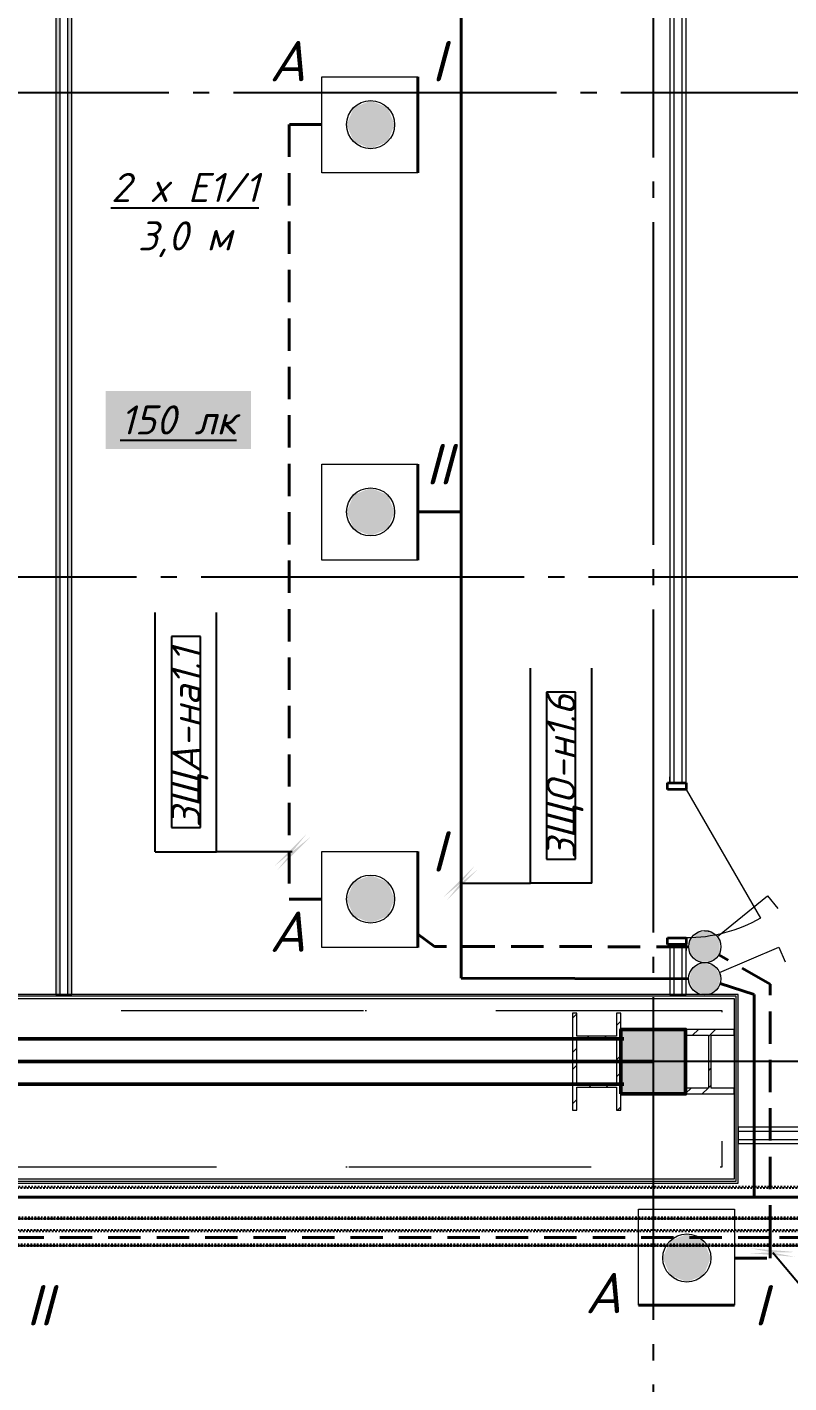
# Model space of a CAD drawing. Header units: millimetres. Extents: x 0 to 1286, y 0 to 420.
# Drawn here: x 299.4 to 346.6, y 259.7 to 343.7 of the extents above; entities that cross this region are included whole.
import ezdxf

# ---------------------------------------------------------------- set-up
doc = ezdxf.new("R2010")
doc.units = ezdxf.units.MM
for name, pattern in [('JIS_02_2.0', [3, 2, -1]), ('ГОСТ 2.303 5', [24, 20, -1.5, 1, -1.5]), ('СПКБ-0000-000-АР#003$0$Achse', [2300, 0, -800, 1500, 0]), ('СПКБ-0000-000-АР#003$0$Разомкнутая', [1058.333302, 634.99999, -423.333311]), ('СПКБ-0000-000-АР#003$0$Штрихпунктирная', [900, 500, -200, 0, -200])]:
    doc.linetypes.add(name, pattern=pattern)
for name, color, linetype in [('Viewport1ForCustomObjects_0', 7, 'Continuous'), ('Viewport2ForCustomObjects_0', 7, 'Continuous'), ('СПКБ-0000-000-АР#003$0$Двери ArchiCAD', 7, 'Continuous'), ('СПКБ-0000-000-АР#003$0$Колонны новые', 7, 'Continuous'), ('СПКБ-0000-000-АР#003$0$Колонны существующие', 7, 'Continuous'), ('СПКБ-0000-000-АР#003$0$Стены', 7, 'Continuous'), ('Строительные оси', 7, 'Continuous'), ('ЭМ_ЛОТКИ', 3, 'JIS_02_2.0'), ('ЭО_АВАРИЙНОЕ ОСВЕЩЕНИЕ', 7, 'Continuous'), ('ЭО_РАБОЧЕЕ ОСВЕЩЕНИЕ', 7, 'Continuous')]:
    doc.layers.add(name, color=color, linetype=linetype)
for name, color, linetype, lineweight, true_color in [('СПКБ-0000-000-АР#003$0$Двери ArchiCAD_Ном._пера__161', 7, 'Continuous', 13, 0xe11606), ('СПКБ-0000-000-АР#003$0$Двери ArchiCAD_Ном._пера__23', 7, 'Continuous', 35, 0xff6600), ('СПКБ-0000-000-АР#003$0$Двери ArchiCAD_Ном._пера__3', 7, 'Continuous', 18, 0xff6600), ('СПКБ-0000-000-АР#003$0$Колонны новые_Ном._пера__108', 7, 'Continuous', 13, 0xfd8379), ('СПКБ-0000-000-АР#003$0$Колонны существующие_Ном._пера__102', 7, 'Continuous', 13, 0xcccccc), ('СПКБ-0000-000-АР#003$0$Линии_Ном._пера__4', 7, 'Continuous', 20, 0x029e21), ('СПКБ-0000-000-АР#003$0$Стены_Ном._пера__161', 7, 'Continuous', 13, 0xe11606), ('СПКБ-0000-000-АР#003$0$Стены_Ном._пера__68', 7, 'Continuous', 20, 0xfd4435)]:
    doc.layers.add(name, color=color, linetype=linetype, lineweight=lineweight, true_color=true_color)
for name, color, linetype, lineweight in [('СПКБ-0000-000-АР#003$0$Колонны новые_Ном._пера__20', 1, 'Continuous', 20), ('СПКБ-0000-000-АР#003$0$Колонны существующие_Ном._пера__141', 7, 'Continuous', 50), ('СПКБ-0000-000-АР#003$0$Линии_Ном._пера__141', 7, 'Continuous', 50), ('СПКБ-0000-000-АР#003$0$Стены_Ном._пера__1', 7, 'Continuous', 13), ('СПКБ-0000-000-АР#003$0$Стены_Ном._пера__20', 1, 'Continuous', 20)]:
    doc.layers.add(name, color=color, linetype=linetype, lineweight=lineweight)
doc.styles.add('1.8', font='isocpeui.ttf', dxfattribs={"height": 1.8})
doc.styles.add('2.5', font='isocpeui.ttf')
doc.styles.add('CustomTextStyle76', font='isocpeui.ttf', dxfattribs={"width": 0.987755, "height": 1.8})
doc.styles.add('CustomTextStyle90', font='isocpeui.ttf', dxfattribs={"width": 0.987755, "height": 1.8})
pattern_1 = [(0, (0, 0), (0, 75), [0, -75])]
pattern_2 = [(0, (0, 0), (0, 173.205), [0, -100]), (0, (50, 86.6), (0, 173.205), [0, -100])]
pattern_3 = [(45, (0, 0), (-159.099, 159.099), []), (45, (-53.03, 53.03), (-159.099, 159.099), [])]

# ---------------------------------------------------------------- blocks, each defined once
blk = doc.blocks.new('*U558')
at = {"color": 0, "linetype": 'ByBlock', "lineweight": -2}
for p, q in [((-100, -31), (-100, -30633.8)), ((-100, -30633.8), (-100, -31)), ((-90, -30633.8), (-90, -31)), ((90, -31), (90, -30633.8)), ((100, -30633.8), (100, -31)), ((100, -30633.8), (100, -31))]:
    blk.add_line(p, q, dxfattribs=at)
blk = doc.blocks.new('*U559')
at = {"color": 0, "linetype": 'ByBlock', "lineweight": -2}
for p, q in [((-50, -31), (-50, -29893.5)), ((-50, -29893.5), (-50, -31)), ((-40, -29893.5), (-40, -31)), ((40, -31), (40, -29893.5)), ((50, -29893.5), (50, -31)), ((50, -29893.5), (50, -31))]:
    blk.add_line(p, q, dxfattribs=at)
blk = doc.blocks.new('*E601')
at = {"layer": 'Строительные оси', "color": 3, "linetype": 'ГОСТ 2.303 5', "lineweight": 25}
for p, q in [((0.431, 258.857), (0.431, -45.143)), ((186.431, 218.857), (-283.756, 218.857)), ((280.431, 188.857), (-283.569, 188.857)), ((280.431, 158.857), (-283.569, 158.857))]:
    blk.add_line(p, q, dxfattribs=at)
at = {"layer": 'ЭО_АВАРИЙНОЕ ОСВЕЩЕНИЕ', "color": 7, "lineweight": 0}
for p, q in [((-20.097, 213.895), (-20.097, 219.845)), ((-20.097, 219.845), (-14.147, 219.845)), ((-14.147, 213.895), (-20.097, 213.895)), ((-20.097, 165.93), (-20.097, 171.88)), ((-20.097, 171.88), (-14.147, 171.88)), ((4.402, 166.602), (7.511, 169.119)), ((7.511, 169.119), (8.14, 168.342)), ((-14.147, 165.93), (-20.097, 165.93)), ((-0.482, 149.721), (5.468, 149.721)), ((-0.482, 143.771), (-0.482, 149.721)), ((5.468, 149.721), (5.468, 143.771))]:
    blk.add_line(p, q, dxfattribs=at)
at = {"layer": 'ЭО_АВАРИЙНОЕ ОСВЕЩЕНИЕ', "color": 1, "lineweight": 40}
for p, q in [((-14.147, 219.845), (-14.147, 213.895)), ((-14.147, 171.88), (-14.147, 165.93)), ((5.468, 143.771), (-0.482, 143.771))]:
    blk.add_line(p, q, dxfattribs=at)
at = {"layer": 'ЭО_АВАРИЙНОЕ ОСВЕЩЕНИЕ', "color": 1, "linetype": 'JIS_02_2.0', "lineweight": 40}
for p, q in [((-20.097, 216.887), (-22.116, 216.887)), ((-22.116, 216.887), (-22.116, 168.922)), ((-22.116, 168.922), (-20.097, 168.922)), ((-13.126, 165.985), (-14.147, 166.744)), ((2.625, 165.974), (-13.126, 165.985)), ((7.682, 163.651), (4.492, 165.476)), ((7.682, 147.967), (7.682, 163.651)), ((7.682, 147.967), (-67.319, 147.967)), ((7.682, 146.696), (7.682, 147.967)), ((40.25, 147.967), (7.682, 147.967)), ((5.468, 146.696), (7.682, 146.696))]:
    blk.add_line(p, q, dxfattribs=at)
at = {"layer": 'ЭО_АВАРИЙНОЕ ОСВЕЩЕНИЕ', "color": 7, "lineweight": 0}
for centre, radius in [((-17.072, 216.887), 1.488), ((-17.072, 168.922), 1.488), ((3.625, 165.973), 1), ((2.51, 146.696), 1.488)]:
    blk.add_circle(centre, radius, dxfattribs=at)
at = {"layer": 'ЭО_АВАРИЙНОЕ ОСВЕЩЕНИЕ', "color": 1, "lineweight": 0}
for points in [[(-17.072, 218.375), (-18.124, 217.939), (-16.02, 217.939)], [(-18.124, 217.939), (-18.56, 216.887), (-15.585, 216.887)], [(-18.124, 217.939), (-16.02, 217.939), (-15.585, 216.887)], [(-18.56, 216.887), (-18.124, 215.836), (-16.02, 215.836)], [(-18.56, 216.887), (-15.585, 216.887), (-16.02, 215.836)], [(-18.124, 215.836), (-16.02, 215.836), (-17.072, 215.4)], [(-18.124, 169.974), (-18.56, 168.922), (-15.585, 168.922)], [(-17.072, 170.41), (-18.124, 169.974), (-16.02, 169.974)], [(-18.124, 169.974), (-16.02, 169.974), (-15.585, 168.922)], [(-18.56, 168.922), (-18.124, 167.87), (-16.02, 167.87)], [(-18.56, 168.922), (-15.585, 168.922), (-16.02, 167.87)], [(-18.124, 167.87), (-16.02, 167.87), (-17.072, 167.435)], [(2.51, 148.183), (1.458, 147.748), (3.562, 147.748)], [(1.458, 147.748), (1.023, 146.696), (3.998, 146.696)], [(1.458, 147.748), (3.562, 147.748), (3.998, 146.696)], [(1.023, 146.696), (1.458, 145.644), (3.562, 145.644)], [(1.023, 146.696), (3.998, 146.696), (3.562, 145.644)], [(1.458, 145.644), (3.562, 145.644), (2.51, 145.208)]]:
    blk.add_solid(points, dxfattribs=at)
at = {"layer": 'ЭО_АВАРИЙНОЕ ОСВЕЩЕНИЕ', "color": 1, "lineweight": 40}
for points in [[(2.737, 166.38), (2.691, 166.331), (4.539, 166.331)], [(2.691, 166.331), (2.71, 165.614), (4.558, 165.614)], [(2.691, 166.331), (4.539, 166.331), (4.558, 165.614)], [(3.218, 166.887), (2.737, 166.38), (4.538, 166.38)], [(2.737, 166.38), (4.538, 166.38), (4.539, 166.331)], [(3.983, 166.906), (3.218, 166.887), (4.004, 166.887)], [(3.218, 166.887), (4.004, 166.887), (4.538, 166.38)], [(2.71, 165.614), (2.711, 165.566), (4.512, 165.566)], [(2.71, 165.614), (4.558, 165.614), (4.512, 165.566)], [(2.711, 165.566), (3.245, 165.059), (4.031, 165.059)], [(2.711, 165.566), (4.512, 165.566), (4.031, 165.059)], [(3.245, 165.059), (4.031, 165.059), (3.266, 165.039)]]:
    blk.add_solid(points, dxfattribs=at)
at = {"layer": 'ЭО_РАБОЧЕЕ ОСВЕЩЕНИЕ', "color": 5, "lineweight": 40}
for p, q in [((-11.467, 192.905), (-11.467, 240.87)), ((-14.147, 195.863), (-14.147, 189.913)), ((-11.467, 192.905), (-14.147, 192.905)), ((-11.467, 192.905), (-11.467, 164.024)), ((-11.467, 164.024), (2.62, 163.989)), ((6.682, 163.024), (4.574, 163.687)), ((6.682, 150.459), (6.682, 163.024)), ((-65.819, 150.468), (6.682, 150.459)), ((6.682, 150.459), (42.668, 150.459))]:
    blk.add_line(p, q, dxfattribs=at)
at = {"layer": 'ЭО_РАБОЧЕЕ ОСВЕЩЕНИЕ', "color": 7, "lineweight": 0}
for p, q in [((-20.097, 189.913), (-20.097, 195.863)), ((-20.097, 195.863), (-14.147, 195.863)), ((-14.147, 189.913), (-20.097, 189.913)), ((4.54, 164.379), (8.218, 165.95)), ((8.218, 165.95), (8.611, 165.03))]:
    blk.add_line(p, q, dxfattribs=at)
for centre, radius in [((-17.072, 192.905), 1.488), ((3.62, 163.987), 1)]:
    blk.add_circle(centre, radius, dxfattribs=at)
at = {"layer": 'ЭО_РАБОЧЕЕ ОСВЕЩЕНИЕ', "color": 5, "lineweight": 0}
for points in [[(-17.072, 194.392), (-18.124, 193.957), (-16.02, 193.957)], [(-18.124, 193.957), (-18.56, 192.905), (-15.585, 192.905)], [(-18.124, 193.957), (-16.02, 193.957), (-15.585, 192.905)], [(-18.56, 192.905), (-18.124, 191.853), (-16.02, 191.853)], [(-18.56, 192.905), (-15.585, 192.905), (-16.02, 191.853)], [(-18.124, 191.853), (-16.02, 191.853), (-17.072, 191.417)]]:
    blk.add_solid(points, dxfattribs=at)
at = {"layer": 'ЭО_РАБОЧЕЕ ОСВЕЩЕНИЕ', "color": 5, "lineweight": 40}
for points in [[(2.82, 164.587), (2.702, 164.128), (4.61, 164.128)], [(3.158, 164.787), (2.82, 164.587), (4.338, 164.587)], [(2.82, 164.587), (4.338, 164.587), (4.61, 164.128)], [(3.479, 164.977), (3.158, 164.787), (4.22, 164.787)], [(3.158, 164.787), (4.22, 164.787), (4.338, 164.587)], [(2.702, 164.128), (2.63, 163.846), (4.538, 163.846)], [(2.63, 163.846), (2.902, 163.387), (4.42, 163.387)], [(2.63, 163.846), (4.538, 163.846), (4.42, 163.387)], [(2.702, 164.128), (4.61, 164.128), (4.538, 163.846)], [(2.902, 163.387), (3.02, 163.187), (4.082, 163.187)], [(2.902, 163.387), (4.42, 163.387), (4.082, 163.187)], [(3.02, 163.187), (4.082, 163.187), (3.761, 162.997)]]:
    blk.add_solid(points, dxfattribs=at)
blk = doc.blocks.new('СПКБ-0000-000-АР#003$0$Стена_28', base_point=(-3656.9, 16302.4))
at = {"layer": 'СПКБ-0000-000-АР#003$0$Стены_Ном._пера__161', "linetype": 'Continuous', "lineweight": 13, "true_color": 0xe11606}
h = blk.add_hatch(dxfattribs=at)
h.set_pattern_fill('ГИПС', color=12, style=0, pattern_type=2)
h.set_pattern_definition(pattern_1)
h.paths.add_polyline_path([(-3656.9, 25286.1), (-3656.9, 16302.4), (-3631.9, 16302.4), (-3631.9, 25286.1)])
h = blk.add_hatch(dxfattribs=at)
h.set_pattern_fill('ГИПС', color=12, style=0, pattern_type=2)
h.set_pattern_definition(pattern_1)
h.paths.add_polyline_path([(-3556.9, 16302.4), (-3556.9, 25286.1), (-3581.9, 25286.1), (-3581.9, 16302.4)])
at = {"layer": 'СПКБ-0000-000-АР#003$0$Стены_Ном._пера__161', "color": 12, "linetype": 'Continuous', "lineweight": 13, "true_color": 0xe11606}
for p, q in [((-3631.9, 25286.1), (-3631.9, 16302.4)), ((-3581.9, 16302.4), (-3581.9, 25286.1))]:
    blk.add_line(p, q, dxfattribs=at)
at = {"layer": 'СПКБ-0000-000-АР#003$0$Стены_Ном._пера__161', "color": 12, "linetype": 'Continuous', "lineweight": 13, "true_color": 0xe11606, "flags": 128}
for points in [[(-3656.9, 25286.1), (-3656.9, 16302.4)], [(-3556.9, 16302.4), (-3556.9, 25286.1)], [(-3656.9, 16302.4), (-3556.9, 16302.4)]]:
    blk.add_lwpolyline(points, dxfattribs=at)
blk = doc.blocks.new('СПКБ-0000-000-АР#003$0$Однопольная Дверь 19_2')
at = {"layer": 'СПКБ-0000-000-АР#003$0$Двери ArchiCAD_Ном._пера__161', "color": 12, "linetype": 'Continuous', "lineweight": 13, "true_color": 0xe11606}
for p, q in [((-500, 0), (-537, 0)), ((-500, 0), (-500, -25)), ((500, 0), (500, -25)), ((500, 0), (537, 0)), ((-500, -25), (-500, -75)), ((-500, -75), (-500, -100)), ((500, -25), (500, -75)), ((500, -75), (500, -100)), ((-500, -100), (-537, -100)), ((500, -100), (537, -100))]:
    blk.add_line(p, q, dxfattribs=at)
at = {"layer": 'СПКБ-0000-000-АР#003$0$Двери ArchiCAD_Ном._пера__23', "color": 30, "linetype": 'Continuous', "lineweight": 35, "true_color": 0xff6600}
for p, q in [((-460, 0), (-500, 0)), ((-500, 0), (-500, -115)), ((-460, -115), (-460, 0)), ((500, 0), (460, 0)), ((460, 0), (460, -115)), ((500, -115), (500, 0)), ((-500, -115), (-460, -115)), ((460, -115), (500, -115))]:
    blk.add_line(p, q, dxfattribs=at)
at = {"layer": 'СПКБ-0000-000-АР#003$0$Двери ArchiCAD_Ном._пера__3', "color": 30, "linetype": 'Continuous', "lineweight": 18, "true_color": 0xff6600}
blk.add_line((460, 0), (-336.7, 460), dxfattribs=at)
blk.add_arc((460, 0), 920, 150, 180, dxfattribs=at)
blk = doc.blocks.new('СПКБ-0000-000-АР#003$0$Стена_29', base_point=(246.5, 16302.4))
at = {"layer": 'СПКБ-0000-000-АР#003$0$Стены_Ном._пера__161', "linetype": 'Continuous', "lineweight": 13, "true_color": 0xe11606}
h = blk.add_hatch(dxfattribs=at)
h.set_pattern_fill('ГИПС', color=12, style=0, pattern_type=2)
h.set_pattern_definition(pattern_1)
h.paths.add_polyline_path([(146.5, 24345.3), (146.5, 24106), (171.5, 24106), (171.5, 24345.3)])
h = blk.add_hatch(dxfattribs=at)
h.set_pattern_fill('ГИПС', color=12, style=0, pattern_type=2)
h.set_pattern_definition(pattern_1)
h.paths.add_polyline_path([(246.5, 24106), (246.5, 24345.3), (221.5, 24345.3), (221.5, 24106)])
h = blk.add_hatch(dxfattribs=at)
h.set_pattern_fill('ГИПС', color=12, style=0, pattern_type=2)
h.set_pattern_definition(pattern_1)
h.paths.add_polyline_path([(146.5, 24006), (146.5, 17611.6), (171.5, 17611.6), (171.5, 24006)])
h = blk.add_hatch(dxfattribs=at)
h.set_pattern_fill('ГИПС', color=12, style=0, pattern_type=2)
h.set_pattern_definition(pattern_1)
h.paths.add_polyline_path([(246.5, 24006), (221.5, 24006), (221.5, 17611.6), (246.5, 17611.6)])
h = blk.add_hatch(dxfattribs=at)
h.set_pattern_fill('ГИПС', color=12, style=0, pattern_type=2)
h.set_pattern_definition(pattern_1)
h.paths.add_polyline_path([(171.5, 16611.6), (146.5, 16611.6), (146.5, 16302.4), (171.5, 16302.4)])
h = blk.add_hatch(dxfattribs=at)
h.set_pattern_fill('ГИПС', color=12, style=0, pattern_type=2)
h.set_pattern_definition(pattern_1)
h.paths.add_polyline_path([(221.5, 16611.6), (221.5, 16302.4), (246.5, 16302.4), (246.5, 16611.6)])
at = {"layer": 'СПКБ-0000-000-АР#003$0$Стены_Ном._пера__161', "color": 12, "linetype": 'Continuous', "lineweight": 13, "true_color": 0xe11606}
for p, q in [((171.5, 24345.3), (171.5, 24106)), ((221.5, 24106), (221.5, 24345.3)), ((146.5, 24106), (171.5, 24106)), ((171.5, 24106), (221.5, 24106)), ((221.5, 24106), (246.5, 24106)), ((171.5, 24006), (146.5, 24006)), ((171.5, 24006), (171.5, 17611.6)), ((221.5, 24006), (171.5, 24006)), ((246.5, 24006), (221.5, 24006)), ((221.5, 17611.6), (221.5, 24006)), ((146.5, 17611.6), (146.5, 17648.6)), ((246.5, 17611.6), (246.5, 17648.6)), ((171.5, 17611.6), (146.5, 17611.6)), ((221.5, 17611.6), (171.5, 17611.6)), ((246.5, 17611.6), (221.5, 17611.6)), ((146.5, 16611.6), (146.5, 16574.6)), ((171.5, 16611.6), (146.5, 16611.6)), ((171.5, 16611.6), (171.5, 16302.4)), ((221.5, 16611.6), (171.5, 16611.6)), ((221.5, 16302.4), (221.5, 16611.6)), ((246.5, 16611.6), (221.5, 16611.6)), ((246.5, 16611.6), (246.5, 16574.6))]:
    blk.add_line(p, q, dxfattribs=at)
at = {"layer": 'СПКБ-0000-000-АР#003$0$Стены_Ном._пера__161', "color": 12, "linetype": 'Continuous', "lineweight": 13, "true_color": 0xe11606, "flags": 128}
for points in [[(246.5, 24345.3), (146.5, 24345.3)], [(146.5, 24345.3), (146.5, 24106)], [(246.5, 24106), (246.5, 24345.3)], [(146.5, 24006), (146.5, 17611.6)], [(246.5, 17611.6), (246.5, 24006)], [(146.5, 16611.6), (146.5, 16302.4)], [(246.5, 16302.4), (246.5, 16611.6)], [(146.5, 16302.4), (246.5, 16302.4)]]:
    blk.add_lwpolyline(points, dxfattribs=at)
at = {"layer": 'СПКБ-0000-000-АР#003$0$Двери ArchiCAD', "color": 21, "linetype": 'Continuous', "lineweight": 18, "true_color": 0xff9955, "xscale": -1, "zscale": 1000, "rotation": 270}
blk.add_blockref('СПКБ-0000-000-АР#003$0$Однопольная Дверь 19_2', (246.5, 17111.6), dxfattribs=at)
blk = doc.blocks.new('СПКБ-0000-000-АР#003$0$Стена_223', base_point=(-6381.9, 16202.4))
at = {"layer": 'СПКБ-0000-000-АР#003$0$Стены_Ном._пера__20', "linetype": 'Continuous', "lineweight": 20}
h = blk.add_hatch(dxfattribs=at)
h.set_pattern_fill('ШТУКАТУРКА', color=1, style=0, pattern_type=2)
h.set_pattern_definition(pattern_2)
h.paths.add_polyline_path([(568.2, 16302.4), (-6481.9, 16302.4), (-6469.9, 16290.4), (556.2, 16290.4)])
h = blk.add_hatch(dxfattribs=at)
h.set_pattern_fill('ШТУКАТУРКА', color=1, style=0, pattern_type=2)
h.set_pattern_definition(pattern_2)
h.paths.add_polyline_path([(-6456.9, 16277.4), (543.2, 16277.4), (556.2, 16290.4), (-6469.9, 16290.4)])
at = {"layer": 'СПКБ-0000-000-АР#003$0$Стены_Ном._пера__1', "color": 7, "linetype": 'СПКБ-0000-000-АР#003$0$Achse', "lineweight": 13, "flags": 128}
blk.add_lwpolyline([(-6381.9, 16202.4), (468.2, 16202.4)], dxfattribs=at)
at = {"layer": 'СПКБ-0000-000-АР#003$0$Стены_Ном._пера__20', "color": 1, "linetype": 'Continuous', "lineweight": 20, "flags": 128}
blk.add_lwpolyline([(568.2, 16302.4), (-6481.9, 16302.4)], dxfattribs=at)
at = {"layer": 'СПКБ-0000-000-АР#003$0$Стены_Ном._пера__68', "color": 20, "linetype": 'Continuous', "lineweight": 20, "true_color": 0xfd4435}
for p, q in [((556.2, 16290.4), (-6469.9, 16290.4)), ((-6456.9, 16277.4), (543.2, 16277.4))]:
    blk.add_line(p, q, dxfattribs=at)
blk = doc.blocks.new('СПКБ-0000-000-АР#003$0$Стена_224', base_point=(468.2, 15233))
at = {"layer": 'СПКБ-0000-000-АР#003$0$Стены_Ном._пера__20', "linetype": 'Continuous', "lineweight": 20}
h = blk.add_hatch(dxfattribs=at)
h.set_pattern_fill('ШТУКАТУРКА', color=1, style=0, pattern_type=2)
h.set_pattern_definition(pattern_2)
h.paths.add_polyline_path([(543.2, 16277.4), (543.2, 15158), (556.2, 15145), (556.2, 16290.4)])
h = blk.add_hatch(dxfattribs=at)
h.set_pattern_fill('ШТУКАТУРКА', color=1, style=0, pattern_type=2)
h.set_pattern_definition(pattern_2)
h.paths.add_polyline_path([(568.2, 15133), (568.2, 16302.4), (556.2, 16290.4), (556.2, 15145)])
at = {"layer": 'СПКБ-0000-000-АР#003$0$Стены_Ном._пера__1', "color": 7, "linetype": 'СПКБ-0000-000-АР#003$0$Achse', "lineweight": 13, "flags": 128}
blk.add_lwpolyline([(468.2, 16202.4), (468.2, 15233)], dxfattribs=at)
at = {"layer": 'СПКБ-0000-000-АР#003$0$Стены_Ном._пера__20', "color": 1, "linetype": 'Continuous', "lineweight": 20, "flags": 128}
blk.add_lwpolyline([(568.2, 15133), (568.2, 16302.4)], dxfattribs=at)
at = {"layer": 'СПКБ-0000-000-АР#003$0$Стены_Ном._пера__68', "color": 20, "linetype": 'Continuous', "lineweight": 20, "true_color": 0xfd4435}
for p, q in [((556.2, 15145), (556.2, 16290.4)), ((543.2, 16277.4), (543.2, 15158))]:
    blk.add_line(p, q, dxfattribs=at)
blk = doc.blocks.new('СПКБ-0000-000-АР#003$0$Стена_225', base_point=(-6381.9, 15233))
at = {"layer": 'СПКБ-0000-000-АР#003$0$Стены_Ном._пера__20', "linetype": 'Continuous', "lineweight": 20}
h = blk.add_hatch(dxfattribs=at)
h.set_pattern_fill('ШТУКАТУРКА', color=1, style=0, pattern_type=2)
h.set_pattern_definition(pattern_2)
h.paths.add_polyline_path([(-6481.9, 15133), (568.2, 15133), (556.2, 15145), (-6469.9, 15145)])
h = blk.add_hatch(dxfattribs=at)
h.set_pattern_fill('ШТУКАТУРКА', color=1, style=0, pattern_type=2)
h.set_pattern_definition(pattern_2)
h.paths.add_polyline_path([(543.2, 15158), (-6456.9, 15158), (-6469.9, 15145), (556.2, 15145)])
at = {"layer": 'СПКБ-0000-000-АР#003$0$Стены_Ном._пера__1', "color": 7, "linetype": 'СПКБ-0000-000-АР#003$0$Achse', "lineweight": 13, "flags": 128}
blk.add_lwpolyline([(468.2, 15233), (-6381.9, 15233)], dxfattribs=at)
at = {"layer": 'СПКБ-0000-000-АР#003$0$Стены_Ном._пера__20', "color": 1, "linetype": 'Continuous', "lineweight": 20, "flags": 128}
blk.add_lwpolyline([(-6481.9, 15133), (568.2, 15133)], dxfattribs=at)
at = {"layer": 'СПКБ-0000-000-АР#003$0$Стены_Ном._пера__68', "color": 20, "linetype": 'Continuous', "lineweight": 20, "true_color": 0xfd4435}
for p, q in [((-6469.9, 15145), (556.2, 15145)), ((543.2, 15158), (-6456.9, 15158))]:
    blk.add_line(p, q, dxfattribs=at)
blk = doc.blocks.new('СПКБ-0000-000-АР#003$0$Двупольная Дверь 19_4')
at = {"layer": 'СПКБ-0000-000-АР#003$0$Двери ArchiCAD_Ном._пера__161', "color": 12, "linetype": 'Continuous', "lineweight": 13, "true_color": 0xe11606}
for p, q in [((-700, -15), (-737, -15)), ((-700, -40), (-700, -15)), ((-700, -90), (-700, -40)), ((700, -40), (700, -15)), ((700, -15), (737, -15)), ((700, -90), (700, -40)), ((-700, -115), (-737, -115)), ((-700, -115), (-700, -90)), ((700, -115), (700, -90)), ((700, -115), (737, -115))]:
    blk.add_line(p, q, dxfattribs=at)
at = {"layer": 'СПКБ-0000-000-АР#003$0$Двери ArchiCAD_Ном._пера__23', "color": 30, "linetype": 'Continuous', "lineweight": 35, "true_color": 0xff6600}
for p, q in [((-660, 0), (-700, 0)), ((-700, 0), (-700, -115)), ((-660, -115), (-660, 0)), ((700, 0), (660, 0)), ((660, 0), (660, -115)), ((700, -115), (700, 0)), ((-700, -115), (-660, -115)), ((660, -115), (700, -115))]:
    blk.add_line(p, q, dxfattribs=at)
at = {"layer": 'СПКБ-0000-000-АР#003$0$Двери ArchiCAD_Ном._пера__3', "color": 30, "linetype": 'Continuous', "lineweight": 18, "true_color": 0xff6600}
for p, q in [((-660, 0), (-88.4, 330)), ((660, 0), (88.4, 330))]:
    blk.add_line(p, q, dxfattribs=at)
for centre, start, end in [((-660, 0), 0, 30), ((660, 0), 150, 180)]:
    blk.add_arc(centre, 660, start, end, dxfattribs=at)
blk = doc.blocks.new('СПКБ-0000-000-АР#003$0$Стена_226', base_point=(568.2, 15379.1))
at = {"layer": 'СПКБ-0000-000-АР#003$0$Стены_Ном._пера__161', "linetype": 'Continuous', "lineweight": 13, "true_color": 0xe11606}
h = blk.add_hatch(dxfattribs=at)
h.set_pattern_fill('ГИПС', color=12, style=0, pattern_type=2)
h.set_pattern_definition(pattern_1)
h.paths.add_polyline_path([(2542.9, 15479.1), (568.2, 15479.1), (568.2, 15454.1), (2542.9, 15454.1)])
h = blk.add_hatch(dxfattribs=at)
h.set_pattern_fill('ГИПС', color=12, style=0, pattern_type=2)
h.set_pattern_definition(pattern_1)
h.paths.add_polyline_path([(9567.9, 15479.1), (3942.9, 15479.1), (3942.9, 15454.1), (9567.9, 15454.1)])
h = blk.add_hatch(dxfattribs=at)
h.set_pattern_fill('ГИПС', color=12, style=0, pattern_type=2)
h.set_pattern_definition(pattern_1)
h.paths.add_polyline_path([(568.2, 15379.1), (2542.9, 15379.1), (2542.9, 15404.1), (568.2, 15404.1)])
h = blk.add_hatch(dxfattribs=at)
h.set_pattern_fill('ГИПС', color=12, style=0, pattern_type=2)
h.set_pattern_definition(pattern_1)
h.paths.add_polyline_path([(3942.9, 15404.1), (3942.9, 15379.1), (9567.9, 15379.1), (9567.9, 15404.1)])
at = {"layer": 'СПКБ-0000-000-АР#003$0$Стены_Ном._пера__161', "color": 12, "linetype": 'Continuous', "lineweight": 13, "true_color": 0xe11606}
for p, q in [((2542.9, 15454.1), (568.2, 15454.1)), ((2542.9, 15479.1), (2505.9, 15479.1)), ((2542.9, 15479.1), (2542.9, 15454.1)), ((2542.9, 15454.1), (2542.9, 15404.1)), ((3942.9, 15479.1), (3979.9, 15479.1)), ((3942.9, 15479.1), (3942.9, 15454.1)), ((9567.9, 15454.1), (3942.9, 15454.1)), ((3942.9, 15454.1), (3942.9, 15404.1)), ((568.2, 15404.1), (2542.9, 15404.1)), ((2542.9, 15379.1), (2505.9, 15379.1)), ((2542.9, 15404.1), (2542.9, 15379.1)), ((3942.9, 15404.1), (9567.9, 15404.1)), ((3942.9, 15404.1), (3942.9, 15379.1)), ((3942.9, 15379.1), (3979.9, 15379.1))]:
    blk.add_line(p, q, dxfattribs=at)
at = {"layer": 'СПКБ-0000-000-АР#003$0$Стены_Ном._пера__161', "color": 12, "linetype": 'Continuous', "lineweight": 13, "true_color": 0xe11606, "flags": 128}
for points in [[(2542.9, 15479.1), (568.2, 15479.1)], [(568.2, 15479.1), (568.2, 15379.1)], [(9567.9, 15479.1), (3942.9, 15479.1)], [(9567.9, 15379.1), (9567.9, 15479.1)], [(568.2, 15379.1), (2542.9, 15379.1)], [(3942.9, 15379.1), (9567.9, 15379.1)]]:
    blk.add_lwpolyline(points, dxfattribs=at)
at = {"layer": 'СПКБ-0000-000-АР#003$0$Двери ArchiCAD', "color": 21, "linetype": 'Continuous', "lineweight": 18, "true_color": 0xff9955, "xscale": -1, "zscale": 1000, "rotation": 180}
blk.add_blockref('СПКБ-0000-000-АР#003$0$Двупольная Дверь 19_4', (3242.9, 15364.1), dxfattribs=at)
blk = doc.blocks.new('СПКБ-0000-000-АР#003$0$Колонна_80', base_point=(393.1, 15885.7))
at = {"layer": 'СПКБ-0000-000-АР#003$0$Колонны новые_Ном._пера__108', "linetype": 'Continuous', "lineweight": 13, "true_color": 0xfd8379}
h = blk.add_hatch(dxfattribs=at)
h.set_pattern_fill('СТАЛЬ', color=11, style=0, pattern_type=2)
h.set_pattern_definition(pattern_3)
h.paths.add_polyline_path([(243.1, 15685.7), (543.1, 15685.7), (543.1, 15722.4), (401.9, 15722.4), (401.9, 16049.1), (543.1, 16049.1), (543.1, 16085.7), (243.1, 16085.7), (243.1, 16049.1), (384.4, 16049.1), (384.4, 15722.4), (243.1, 15722.4)])
at = {"layer": 'СПКБ-0000-000-АР#003$0$Колонны новые_Ном._пера__20', "color": 1, "linetype": 'Continuous', "lineweight": 20}
for p, q in [((543.1, 16085.7), (243.1, 16085.7)), ((243.1, 16085.7), (243.1, 16049.1)), ((243.1, 16049.1), (384.4, 16049.1)), ((384.4, 16049.1), (384.4, 15722.4)), ((401.9, 15722.4), (401.9, 16049.1)), ((401.9, 16049.1), (543.1, 16049.1)), ((543.1, 16049.1), (543.1, 16085.7)), ((384.4, 15722.4), (243.1, 15722.4)), ((243.1, 15722.4), (243.1, 15685.7)), ((543.1, 15722.4), (401.9, 15722.4)), ((543.1, 15685.7), (543.1, 15722.4)), ((243.1, 15685.7), (543.1, 15685.7))]:
    blk.add_line(p, q, dxfattribs=at)
blk = doc.blocks.new('СПКБ-0000-000-АР#003$0$Колонна_81', base_point=(-306.9, 15735.7))
at = {"layer": 'СПКБ-0000-000-АР#003$0$Колонны новые_Ном._пера__108', "linetype": 'Continuous', "lineweight": 13, "true_color": 0xfd8379}
h = blk.add_hatch(dxfattribs=at)
h.set_pattern_fill('СТАЛЬ', color=11, style=0, pattern_type=2)
h.set_pattern_definition(pattern_3)
h.paths.add_polyline_path([(-456.9, 15585.7), (-429.4, 15585.7), (-429.4, 15727), (-184.3, 15727), (-184.3, 15585.7), (-156.9, 15585.7), (-156.9, 15885.7), (-184.3, 15885.7), (-184.3, 15744.5), (-429.4, 15744.5), (-429.4, 15885.7), (-456.9, 15885.7)])
at = {"layer": 'СПКБ-0000-000-АР#003$0$Колонны новые_Ном._пера__20', "color": 1, "linetype": 'Continuous', "lineweight": 20}
for p, q in [((-429.4, 15885.7), (-456.9, 15885.7)), ((-456.9, 15885.7), (-456.9, 15585.7)), ((-429.4, 15744.5), (-429.4, 15885.7)), ((-156.9, 15885.7), (-184.3, 15885.7)), ((-184.3, 15885.7), (-184.3, 15744.5)), ((-156.9, 15585.7), (-156.9, 15885.7)), ((-184.3, 15744.5), (-429.4, 15744.5)), ((-429.4, 15585.7), (-429.4, 15727)), ((-429.4, 15727), (-184.3, 15727)), ((-184.3, 15727), (-184.3, 15585.7)), ((-456.9, 15585.7), (-429.4, 15585.7)), ((-184.3, 15585.7), (-156.9, 15585.7))]:
    blk.add_line(p, q, dxfattribs=at)
blk = doc.blocks.new('СПКБ-0000-000-АР#003$0$Колонна_82', base_point=(-306.9, 16035.7))
at = {"layer": 'СПКБ-0000-000-АР#003$0$Колонны новые_Ном._пера__108', "linetype": 'Continuous', "lineweight": 13, "true_color": 0xfd8379}
h = blk.add_hatch(dxfattribs=at)
h.set_pattern_fill('СТАЛЬ', color=11, style=0, pattern_type=2)
h.set_pattern_definition(pattern_3)
h.paths.add_polyline_path([(-456.9, 15885.7), (-429.4, 15885.7), (-429.4, 16027), (-184.3, 16027), (-184.3, 15885.7), (-156.9, 15885.7), (-156.9, 16185.7), (-184.3, 16185.7), (-184.3, 16044.5), (-429.4, 16044.5), (-429.4, 16185.7), (-456.9, 16185.7)])
at = {"layer": 'СПКБ-0000-000-АР#003$0$Колонны новые_Ном._пера__20', "color": 1, "linetype": 'Continuous', "lineweight": 20}
for p, q in [((-429.4, 16185.7), (-456.9, 16185.7)), ((-456.9, 16185.7), (-456.9, 15885.7)), ((-429.4, 16044.5), (-429.4, 16185.7)), ((-156.9, 16185.7), (-184.3, 16185.7)), ((-184.3, 16185.7), (-184.3, 16044.5)), ((-156.9, 15885.7), (-156.9, 16185.7)), ((-184.3, 16044.5), (-429.4, 16044.5)), ((-429.4, 15885.7), (-429.4, 16027)), ((-429.4, 16027), (-184.3, 16027)), ((-184.3, 16027), (-184.3, 15885.7)), ((-456.9, 15885.7), (-429.4, 15885.7)), ((-184.3, 15885.7), (-156.9, 15885.7))]:
    blk.add_line(p, q, dxfattribs=at)
blk = doc.blocks.new('СПКБ-0000-000-АР#003$0$Колонна_117', base_point=(43.1, 15885.7))
at = {"layer": 'СПКБ-0000-000-АР#003$0$Колонны существующие_Ном._пера__102', "linetype": 'Continuous', "lineweight": 13, "true_color": 0xcccccc}
blk.add_hatch(color=254, dxfattribs=at).paths.add_polyline_path([(-156.9, 15685.7), (243.1, 15685.7), (243.1, 16085.7), (-156.9, 16085.7)])
at = {"layer": 'СПКБ-0000-000-АР#003$0$Колонны существующие_Ном._пера__141', "color": 7, "linetype": 'Continuous', "lineweight": 50, "flags": 128}
blk.add_lwpolyline([(-156.9, 15685.7), (243.1, 15685.7), (243.1, 16085.7), (-156.9, 16085.7)], close=True, dxfattribs=at)
blk = doc.blocks.new('*E600')
at = {"layer": 'СПКБ-0000-000-АР#003$0$Линии_Ном._пера__141', "color": 7, "linetype": 'СПКБ-0000-000-АР#003$0$Разомкнутая', "lineweight": 50}
for p, q in [((187.999, 187.104), (244.168, 187.104)), ((187.999, 184.297), (244.168, 184.297))]:
    blk.add_line(p, q, dxfattribs=at)
at = {"layer": 'СПКБ-0000-000-АР#003$0$Линии_Ном._пера__4', "color": 104, "linetype": 'СПКБ-0000-000-АР#003$0$Штрихпунктирная', "lineweight": 50, "true_color": 0x029e21}
blk.add_line((185.999, 185.701), (245.999, 185.701), dxfattribs=at)
at = {"layer": 'СПКБ-0000-000-АР#003$0$Колонны новые', "color": 1, "lineweight": 20, "xscale": 0.01, "yscale": 0.01, "zscale": 0.01}
for name, p in [('СПКБ-0000-000-АР#003$0$Колонна_82', (242.499, 187.201)), ('СПКБ-0000-000-АР#003$0$Колонна_80', (249.499, 185.701)), ('СПКБ-0000-000-АР#003$0$Колонна_81', (242.499, 184.201))]:
    blk.add_blockref(name, p, dxfattribs=at)
at = {"layer": 'СПКБ-0000-000-АР#003$0$Колонны существующие', "color": 7, "lineweight": 50, "xscale": 0.01, "yscale": 0.01, "zscale": 0.01}
blk.add_blockref('СПКБ-0000-000-АР#003$0$Колонна_117', (245.999, 185.701), dxfattribs=at)
at = {"layer": 'СПКБ-0000-000-АР#003$0$Стены', "color": 12, "lineweight": 13, "true_color": 0xe11606, "xscale": 0.01, "yscale": 0.01, "zscale": 0.01}
for name, p in [('СПКБ-0000-000-АР#003$0$Стена_28', (208.999, 189.868)), ('СПКБ-0000-000-АР#003$0$Стена_29', (248.032, 189.868)), ('СПКБ-0000-000-АР#003$0$Стена_226', (251.249, 180.634))]:
    blk.add_blockref(name, p, dxfattribs=at)
at = {"layer": 'СПКБ-0000-000-АР#003$0$Стены', "color": 12, "lineweight": 50, "true_color": 0xdf0000, "xscale": 0.01, "yscale": 0.01, "zscale": 0.01}
for name, p in [('СПКБ-0000-000-АР#003$0$Стена_223', (181.748, 188.868)), ('СПКБ-0000-000-АР#003$0$Стена_224', (250.249, 179.173)), ('СПКБ-0000-000-АР#003$0$Стена_225', (181.748, 179.173))]:
    blk.add_blockref(name, p, dxfattribs=at)
blk = doc.blocks.new('CustomObjectsInViewport1_0')
at = {"layer": 'ЭО_АВАРИЙНОЕ ОСВЕЩЕНИЕ'}
for p, q in [((307.345, 292.585), (307.345, 307.408)), ((311.145, 292.585), (311.145, 307.408)), ((307.345, 292.585), (311.145, 292.585)), ((315.825, 292.585), (311.145, 292.585)), ((345.586, 267.761), (347.781, 265.163))]:
    blk.add_line(p, q, dxfattribs=at)
at = {"layer": 'ЭО_АВАРИЙНОЕ ОСВЕЩЕНИЕ', "color": 7, "true_color": 0xffffff}
for p, q in [((310.145, 305.908), (308.345, 305.908)), ((308.345, 305.908), (308.345, 294.085)), ((310.145, 294.085), (310.145, 305.908)), ((308.345, 294.085), (310.145, 294.085)), ((310.145, 294.085), (310.145, 294.085))]:
    blk.add_line(p, q, dxfattribs=at)
at = {"layer": 'ЭО_АВАРИЙНОЕ ОСВЕЩЕНИЕ'}
for points in [[(314.931, 291.479), (316.931, 293.479), (316.719, 293.691), (314.719, 291.691)], [(347.008, 267.792), (344.19, 268.029), (344.165, 267.73), (346.983, 267.493)]]:
    blk.add_solid(points, dxfattribs=at)
at = {"layer": 'ЭО_РАБОЧЕЕ ОСВЕЩЕНИЕ'}
for p, q in [((330.576, 290.634), (330.576, 303.964)), ((334.376, 290.634), (334.376, 303.964)), ((326.255, 290.634), (330.576, 290.634)), ((334.376, 290.634), (330.576, 290.634))]:
    blk.add_line(p, q, dxfattribs=at)
at = {"layer": 'ЭО_РАБОЧЕЕ ОСВЕЩЕНИЕ', "color": 7, "true_color": 0xffffff}
for p, q in [((333.376, 302.464), (331.576, 302.464)), ((331.576, 302.464), (331.576, 292.134)), ((333.376, 292.134), (333.376, 302.464)), ((331.576, 292.134), (333.376, 292.134)), ((333.376, 292.134), (333.376, 292.134))]:
    blk.add_line(p, q, dxfattribs=at)
at = {"layer": 'ЭО_РАБОЧЕЕ ОСВЕЩЕНИЕ'}
blk.add_solid([(327.149, 291.74), (325.149, 289.74), (325.361, 289.527), (327.361, 291.527)], dxfattribs=at)
at = {"layer": 'ЭО_АВАРИЙНОЕ ОСВЕЩЕНИЕ', "style": 'CustomTextStyle76', "width": 0.987755}
blk.add_text('3ЩА-на1.1', height=1.8, rotation=90, dxfattribs=at).set_placement((310.145, 294.085))
at = {"layer": 'ЭО_РАБОЧЕЕ ОСВЕЩЕНИЕ', "style": 'CustomTextStyle90', "width": 0.987755}
blk.add_text('3ЩO-н1.6', height=1.8, rotation=90, dxfattribs=at).set_placement((333.376, 292.134))

msp = doc.modelspace()

# ---------------------------------------------------------------- block references
msp.add_blockref('*E600', (92.189, 93.885))
at = {"layer": 'Viewport1ForCustomObjects_0'}
msp.add_blockref('CustomObjectsInViewport1_0', (0, 0), dxfattribs=at)
at = {"layer": 'Viewport2ForCustomObjects_0'}
msp.add_blockref('*E601', (337.756, 120.729), dxfattribs=at)
at = {"layer": 'ЭМ_ЛОТКИ', "xscale": -0.01, "yscale": 0.01, "zscale": 0.01, "rotation": 270}
for name, p in [('*U558', (447.21, 270.856)), ('*U559', (437.554, 268.676))]:
    msp.add_blockref(name, p, dxfattribs=at)

# ---------------------------------------------------------------- texts
at = {"layer": 'ЭО_АВАРИЙНОЕ ОСВЕЩЕНИЕ', "color": 1, "char_height": 2.5, "attachment_point": 5, "style": '2.5'}
for insert in [(315.542, 341.55), (315.542, 287.635), (335.095, 265.255)]:
    msp.add_mtext('А', dxfattribs=dict(at, insert=insert))
at = {"layer": 'ЭО_АВАРИЙНОЕ ОСВЕЩЕНИЕ', "attachment_point": 5}
for s, insert, char_height, style in [('I', (324.868, 341.55), 2.5, '2.5'), ('{\\L2 x Е1/1\\P}3,0 м', (309.185, 332.016), 1.8, '1.8'), ('I', (324.868, 292.609), 2.5, '2.5'), ('I', (344.824, 264.499), 2.5, '2.5')]:
    msp.add_mtext(s, dxfattribs=dict(at, insert=insert, char_height=char_height, style=style))
at = {"layer": 'ЭО_РАБОЧЕЕ ОСВЕЩЕНИЕ', "insert": (308.776, 319.329), "char_height": 1.8, "attachment_point": 5, "style": '1.8', "bg_fill": 1, "box_fill_scale": 1.5, "bg_fill_color": 7, "bg_fill_true_color": 16777215, "bg_fill_transparency": 0}
msp.add_mtext('{\\L150 лк}', dxfattribs=at)
at = {"layer": 'ЭО_РАБОЧЕЕ ОСВЕЩЕНИЕ', "char_height": 2.5, "attachment_point": 5, "style": '2.5'}
for insert in [(324.909, 316.591), (300.171, 264.499)]:
    msp.add_mtext('II', dxfattribs=dict(at, insert=insert))

doc.saveas('drawing.dxf')
